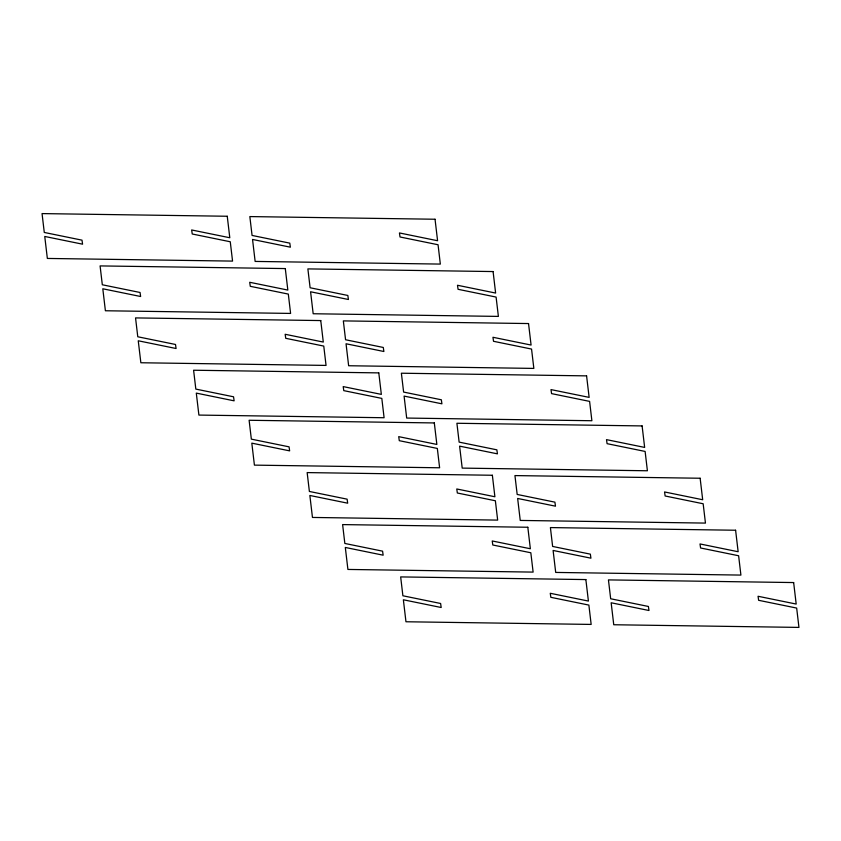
<?xml version="1.0" encoding="UTF-8"?>
<svg xmlns="http://www.w3.org/2000/svg" width="841" height="841" viewBox="0 0 841 841"><rect width="100%" height="100%" fill="white"/><g stroke="black" fill="none" stroke-linecap="round" stroke-linejoin="round"><path stroke-width="1.26" d="M227.249 216.253L42.05 213.593L44.279 232.452L81.998 240.158L82.576 244.184L44.752 236.458L47.348 258.439L232.558 261.099L230.266 241.766L192.242 233.998L191.653 229.961L229.793 237.751L227.249 216.253M435.039 219.238L249.84 216.579L252.069 235.438L289.788 243.144L290.366 247.18L252.542 239.454L255.138 261.425L440.337 264.085L438.056 244.752L400.022 236.983L399.443 232.946L437.583 240.736L435.039 219.238M285.299 268.573L100.09 265.914L102.318 284.773L140.048 292.479L140.626 296.505L102.802 288.778L105.398 310.76L290.597 313.42L288.316 294.087L250.282 286.318L249.703 282.282L287.832 290.071L285.299 268.573M493.089 271.559L307.88 268.899L310.108 287.759L347.838 295.464L348.416 299.501L310.581 291.774L313.178 313.746L498.387 316.405L496.095 297.073L458.072 289.304L457.493 285.267L495.622 293.057L493.089 271.559M320.757 320.568L135.548 317.909L137.777 336.768L175.506 344.474L176.084 348.51L138.25 340.784L140.857 362.755L326.056 365.415L323.764 346.082L285.74 338.313L285.162 334.276L323.291 342.066L320.757 320.568M528.537 323.554L343.338 320.894L345.567 339.753L383.286 347.459L383.874 351.496L346.04 343.769L348.637 365.74L533.846 368.411L531.554 349.068L493.53 341.299L492.952 337.273L531.081 345.052L528.537 323.554M378.797 372.889L193.598 370.229L195.827 389.089L233.546 396.794L234.124 400.831L196.3 393.104L198.897 415.076L384.095 417.735L381.814 398.403L343.78 390.634L343.202 386.597L381.341 394.387L378.797 372.889M586.587 375.874L401.378 373.215L403.617 392.074L441.336 399.78L441.914 403.817L404.09 396.09L406.687 418.061L591.885 420.731L589.604 401.388L551.57 393.62L550.992 389.593L589.131 397.383L586.587 375.874M434.313 422.939L249.115 420.269L251.343 439.139L289.062 446.844L289.64 450.871L251.816 443.144L254.413 465.126L439.622 467.785L437.331 448.442L399.296 440.684L398.718 436.647L436.857 444.437L434.313 422.939M642.103 425.924L456.905 423.265L459.133 442.124L496.852 449.83L497.43 453.856L459.606 446.14L462.203 468.111L647.402 470.771L645.121 451.438L607.086 443.67L606.508 439.633L644.648 447.423L642.103 425.924M492.363 475.26L307.154 472.589L309.383 491.459L347.112 499.165L347.69 503.191L309.856 495.465L312.463 517.446L497.662 520.106L495.37 500.763L457.346 493.005L456.768 488.968L494.897 496.758L492.363 475.26M700.143 478.245L514.944 475.585L517.173 494.445L554.902 502.151L555.481 506.177L517.646 498.461L520.243 520.432L705.452 523.091L703.16 503.759L665.136 495.99L664.558 491.953L702.687 499.743L700.143 478.245M527.822 527.254L342.613 524.595L344.842 543.454L382.571 551.16L383.149 555.186L345.315 547.459L347.911 569.441L533.12 572.101L530.829 552.768L492.805 545L492.227 540.963L530.356 548.753L527.822 527.254M735.602 530.24L550.403 527.58L552.632 546.44L590.35 554.145L590.929 558.182L553.105 550.456L555.701 572.427L740.91 575.086L738.619 555.754L700.595 547.985L700.006 543.948L738.146 551.738L735.602 530.24M585.862 579.575L400.663 576.915L402.892 595.775L440.61 603.481L441.189 607.507L403.365 599.78L405.961 621.762L591.16 624.421L588.879 605.089L550.844 597.32L550.266 593.283L588.406 601.073L585.862 579.575M793.652 582.561L608.442 579.901L610.671 598.76L648.4 606.466L648.979 610.503L611.155 602.776L613.751 624.747L798.95 627.407L796.669 608.075L758.635 600.306L758.056 596.269L796.185 604.059L793.652 582.561"/></g></svg>
